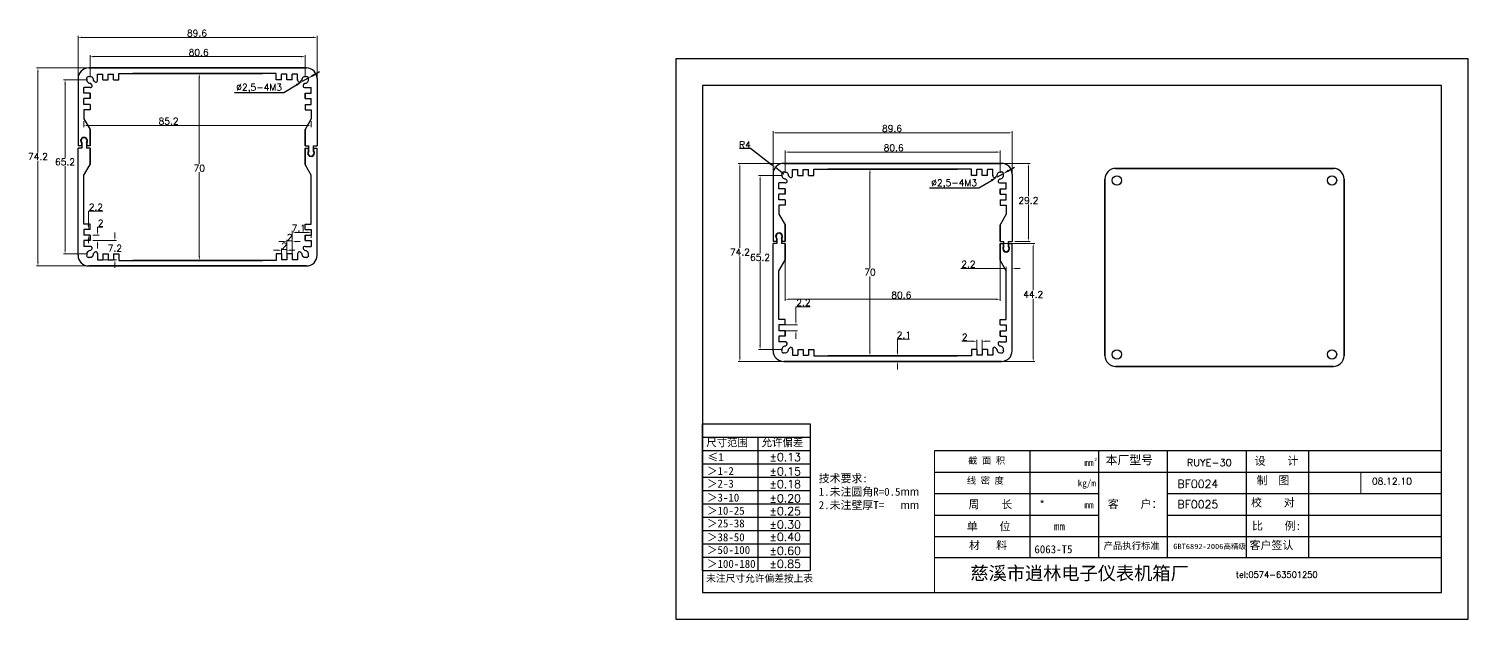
# Model space of a CAD drawing. Header units: millimetres. Extents: x -3365 to 2000, y -387 to 1008.
# Drawn here: x -414 to 125, y -387 to -165 of the extents above; entities that cross this region are included whole.
import ezdxf

# ---------------------------------------------------------------- set-up
doc = ezdxf.new("R2010")
doc.units = ezdxf.units.MM
doc.header["$PDMODE"] = 2
doc.header["$PDSIZE"] = 3
doc.styles.get("Standard").update_dxf_attribs({"font": 'txt.shx', "height": 2.5})
doc.dimstyles.new('ISO-25', dxfattribs={"dimtxt": 2.5, "dimasz": 2.5, "dimexe": 0, "dimexo": 0, "dimgap": 0, "dimtad": 1, "dimtih": 1, "dimtoh": 1, "dimdec": 1, "dimtxsty": 'Standard', "dimcen": 2.5, "dimclrd": 256, "dimclre": 256, "dimclrt": 256, "dimadec": 0, "dimazin": 0, "dimtfac": 1, "dimtdec": 1, "dimtmove": 0, "dimatfit": 3, "dimfxl": 0, "dimarcsym": 0})
doc.dimstyles.new('ISO-25$0', dxfattribs={"dimtxt": 3.5, "dimasz": 1.5, "dimexe": 0.6, "dimexo": 1, "dimgap": 0.3, "dimtad": 1, "dimtih": 1, "dimtoh": 1, "dimdec": 1, "dimdsep": 46, "dimtxsty": 'Standard', "dimcen": 0, "dimclrd": 256, "dimclre": 256, "dimclrt": 256, "dimaunit": 1, "dimadec": 0, "dimazin": 3, "dimtfac": 1, "dimtdec": 1, "dimtofl": 0, "dimtmove": 0, "dimatfit": 3, "dimfxl": 0, "dimlwd": 9, "dimlwe": 9, "dimarcsym": 0})

# ---------------------------------------------------------------- blocks, each defined once
blk = doc.blocks.new('*D11')
at = {"lineweight": 9}
for p, q in [((-49.06, -245.75), (-37.07, -245.75)), ((-37.67, -247.25), (-37.67, -263.23)), ((-37.67, -288.45), (-37.67, -266.44)), ((-59.83, -289.95), (-37.07, -289.95))]:
    blk.add_line(p, q, dxfattribs=at)
for points in [[(-37.92, -247.25), (-37.42, -247.25), (-37.67, -245.75)], [(-37.92, -288.45), (-37.42, -288.45), (-37.67, -289.95)]]:
    blk.add_solid(points)
at = {"layer": 'Defpoints', "color": 0}
for p in [(-50.06, -245.75), (-60.83, -289.95), (-37.67, -289.95)]:
    blk.add_point(p, dxfattribs=at)
at = {"insert": (-37.67, -264.84), "char_height": 2.5, "attachment_point": 5}
blk.add_mtext('44.2', dxfattribs=at)
blk = doc.blocks.new('*D12')
at = {"lineweight": 9}
for p, q in [((-135.16, -231.35), (-135.16, -203.68)), ((-133.66, -204.28), (-47.06, -204.28)), ((-45.56, -231.35), (-45.56, -203.68))]:
    blk.add_line(p, q, dxfattribs=at)
for points in [[(-133.66, -204.03), (-133.66, -204.53), (-135.16, -204.28)], [(-47.06, -204.03), (-47.06, -204.53), (-45.56, -204.28)]]:
    blk.add_solid(points)
at = {"layer": 'Defpoints', "color": 0}
for p in [(-45.56, -204.28), (-135.16, -232.35), (-45.56, -232.35)]:
    blk.add_point(p, dxfattribs=at)
at = {"insert": (-90.58, -202.7), "char_height": 2.5, "attachment_point": 5}
blk.add_mtext('89.6', dxfattribs=at)
blk = doc.blocks.new('*D13')
at = {"lineweight": 9}
for p, q in [((-52.34, -215.75), (-38.86, -215.75)), ((-39.46, -217.25), (-39.46, -228.05)), ((-39.46, -243.45), (-39.46, -231.2)), ((-44.56, -244.95), (-38.86, -244.95))]:
    blk.add_line(p, q, dxfattribs=at)
for points in [[(-39.71, -217.25), (-39.21, -217.25), (-39.46, -215.75)], [(-39.71, -243.45), (-39.21, -243.45), (-39.46, -244.95)]]:
    blk.add_solid(points)
at = {"layer": 'Defpoints', "color": 0}
for p in [(-53.34, -215.75), (-45.56, -244.95), (-39.46, -244.95)]:
    blk.add_point(p, dxfattribs=at)
at = {"insert": (-39.46, -229.62), "char_height": 2.5, "attachment_point": 5}
blk.add_mtext('29.2', dxfattribs=at)
blk = doc.blocks.new('*D23')
at = {"lineweight": 9}
for p, q in [((-98.86, -219.35), (-98.86, -254.94)), ((-98.19, -217.85), (-98.26, -217.85)), ((-98.86, -286.35), (-98.86, -258.1)), ((-99.86, -287.85), (-99.46, -287.85))]:
    blk.add_line(p, q, dxfattribs=at)
for points in [[(-99.11, -219.35), (-98.61, -219.35), (-98.86, -217.85)], [(-99.11, -286.35), (-98.61, -286.35), (-98.86, -287.85)]]:
    blk.add_solid(points)
at = {"layer": 'Defpoints', "color": 0}
for p in [(-99.19, -217.85), (-98.86, -287.85), (-98.86, -287.85)]:
    blk.add_point(p, dxfattribs=at)
at = {"insert": (-98.86, -256.52), "char_height": 2.5, "attachment_point": 5}
blk.add_mtext('70', dxfattribs=at)
blk = doc.blocks.new('*D24')
at = {"lineweight": 9}
for p, q in [((-130.66, -249.85), (-130.66, -267.24)), ((-50.06, -249.85), (-50.06, -267.24)), ((-129.16, -266.64), (-51.56, -266.64))]:
    blk.add_line(p, q, dxfattribs=at)
for points in [[(-129.16, -266.39), (-129.16, -266.89), (-130.66, -266.64)], [(-51.56, -266.39), (-51.56, -266.89), (-50.06, -266.64)]]:
    blk.add_solid(points)
at = {"layer": 'Defpoints', "color": 0}
for p in [(-130.66, -248.85), (-50.06, -248.85), (-50.06, -266.64)]:
    blk.add_point(p, dxfattribs=at)
at = {"insert": (-87.1, -265.06), "char_height": 2.5, "attachment_point": 5}
blk.add_mtext('80.6', dxfattribs=at)
blk = doc.blocks.new('*D25')
at = {"lineweight": 9}
for p, q in [((-121.04, -215.75), (-148.21, -215.75)), ((-147.61, -217.25), (-147.61, -247.38)), ((-147.61, -288.45), (-147.61, -250.59)), ((-126.19, -289.95), (-148.21, -289.95))]:
    blk.add_line(p, q, dxfattribs=at)
for points in [[(-147.86, -217.25), (-147.36, -217.25), (-147.61, -215.75)], [(-147.86, -288.45), (-147.36, -288.45), (-147.61, -289.95)]]:
    blk.add_solid(points)
at = {"layer": 'Defpoints', "color": 0}
for p in [(-147.61, -215.75), (-120.04, -215.75), (-125.19, -289.95)]:
    blk.add_point(p, dxfattribs=at)
at = {"insert": (-147.61, -248.98), "char_height": 2.5, "attachment_point": 5}
blk.add_mtext('74.2', dxfattribs=at)
blk = doc.blocks.new('*D26')
at = {"lineweight": 9}
for p, q in [((-130.66, -219.25), (-130.66, -210.89)), ((-129.16, -211.49), (-51.56, -211.49)), ((-50.06, -219.25), (-50.06, -210.89))]:
    blk.add_line(p, q, dxfattribs=at)
for points in [[(-129.16, -211.24), (-129.16, -211.74), (-130.66, -211.49)], [(-51.56, -211.24), (-51.56, -211.74), (-50.06, -211.49)]]:
    blk.add_solid(points)
at = {"layer": 'Defpoints', "color": 0}
for p in [(-50.06, -211.49), (-130.66, -220.25), (-50.06, -220.25)]:
    blk.add_point(p, dxfattribs=at)
at = {"insert": (-89.96, -209.92), "char_height": 2.5, "attachment_point": 5}
blk.add_mtext('80.6', dxfattribs=at)
blk = doc.blocks.new('*D27')
at = {"lineweight": 9}
for p, q in [((-131.66, -220.25), (-140.63, -220.25)), ((-140.03, -221.75), (-140.03, -249.37)), ((-140.03, -283.95), (-140.03, -252.52)), ((-131.66, -285.45), (-140.63, -285.45))]:
    blk.add_line(p, q, dxfattribs=at)
for points in [[(-140.28, -221.75), (-139.78, -221.75), (-140.03, -220.25)], [(-140.28, -283.95), (-139.78, -283.95), (-140.03, -285.45)]]:
    blk.add_solid(points)
at = {"layer": 'Defpoints', "color": 0}
for p in [(-140.03, -220.25), (-130.66, -220.25), (-130.66, -285.45)]:
    blk.add_point(p, dxfattribs=at)
at = {"insert": (-140.03, -250.94), "char_height": 2.5, "attachment_point": 5}
blk.add_mtext('65.2', dxfattribs=at)
blk = doc.blocks.new('*D28')
at = {"lineweight": -2}
for p, q in [((-48.97, -219.62), (-51.14, -220.87)), ((-46.81, -218.37), (-44.64, -217.12)), ((-76.53, -224.89), (-58.09, -224.89)), ((-58.09, -224.89), (-53.3, -222.12))]:
    blk.add_line(p, q, dxfattribs=at)
for points in [[(-53.51, -221.76), (-53.1, -222.48), (-51.14, -220.87)], [(-47.02, -218.01), (-46.6, -218.73), (-48.97, -219.62)]]:
    blk.add_solid(points)
at = {"layer": 'Defpoints', "color": 0}
for p in [(-51.14, -220.87), (-48.97, -219.62)]:
    blk.add_point(p, dxfattribs=at)
at = {"insert": (-67.31, -223.37), "char_height": 2.5, "attachment_point": 5}
blk.add_mtext('∅2,5-4M3', dxfattribs=at)
blk = doc.blocks.new('*D29')
at = {"lineweight": -2}
for p, q in [((-147.77, -210.05), (-143.57, -210.05)), ((-143.57, -210.05), (-136.28, -215.74)), ((-131.16, -219.75), (-134.31, -217.28))]:
    blk.add_line(p, q, dxfattribs=at)
blk.add_solid([(-136.02, -215.42), (-136.54, -216.07), (-134.31, -217.28)])
at = {"layer": 'Defpoints', "color": 0}
for p in [(-134.31, -217.28), (-131.16, -219.75)]:
    blk.add_point(p, dxfattribs=at)
at = {"insert": (-145.67, -208.75), "char_height": 2.5, "attachment_point": 5}
blk.add_mtext('R4', dxfattribs=at)
blk = doc.blocks.new('*D30')
at = {"lineweight": 9}
for p, q in [((-60.35, -282.4), (-64.48, -282.4)), ((-58.85, -286.65), (-58.85, -281.8)), ((-56.85, -286.65), (-56.85, -281.8)), ((-55.35, -282.4), (-53.85, -282.4))]:
    blk.add_line(p, q, dxfattribs=at)
for points in [[(-60.35, -282.15), (-60.35, -282.65), (-58.85, -282.4)], [(-55.35, -282.15), (-55.35, -282.65), (-56.85, -282.4)]]:
    blk.add_solid(points)
at = {"layer": 'Defpoints', "color": 0}
for p in [(-56.85, -282.4), (-58.85, -287.65), (-56.85, -287.65)]:
    blk.add_point(p, dxfattribs=at)
at = {"insert": (-63.32, -280.83), "char_height": 2.5, "attachment_point": 5}
blk.add_mtext('2', dxfattribs=at)
blk = doc.blocks.new('*D32')
at = {"lineweight": 9}
for p, q in [((-126.6, -274.75), (-126.6, -269.45)), ((-126.6, -269.45), (-121.25, -269.45)), ((-131.96, -276.25), (-126, -276.25)), ((-131.96, -278.45), (-126, -278.45)), ((-126.6, -279.95), (-126.6, -281.45))]:
    blk.add_line(p, q, dxfattribs=at)
for points in [[(-126.85, -274.75), (-126.35, -274.75), (-126.6, -276.25)], [(-126.85, -279.95), (-126.35, -279.95), (-126.6, -278.45)]]:
    blk.add_solid(points)
at = {"layer": 'Defpoints', "color": 0}
for p in [(-132.96, -276.25), (-132.96, -278.45), (-126.6, -276.25)]:
    blk.add_point(p, dxfattribs=at)
at = {"insert": (-123.77, -267.87), "char_height": 2.5, "attachment_point": 5}
blk.add_mtext('2.2', dxfattribs=at)
blk = doc.blocks.new('*D33')
at = {"lineweight": 9}
for p, q in [((-88.53, -286.35), (-88.53, -281.63)), ((-88.53, -281.63), (-84.04, -281.63)), ((-91.96, -287.85), (-87.93, -287.85)), ((-91.53, -289.95), (-87.93, -289.95)), ((-88.53, -291.45), (-88.53, -292.95))]:
    blk.add_line(p, q, dxfattribs=at)
for points in [[(-88.78, -286.35), (-88.28, -286.35), (-88.53, -287.85)], [(-88.78, -291.45), (-88.28, -291.45), (-88.53, -289.95)]]:
    blk.add_solid(points)
at = {"layer": 'Defpoints', "color": 0}
for p in [(-92.96, -287.85), (-92.53, -289.95), (-88.53, -289.95)]:
    blk.add_point(p, dxfattribs=at)
at = {"insert": (-86.13, -280.05), "char_height": 2.5, "attachment_point": 5}
blk.add_mtext('2.1', dxfattribs=at)
blk = doc.blocks.new('*D34')
at = {"lineweight": 9}
for p, q in [((-49.26, -255.12), (-64.78, -255.12)), ((-47.76, -262.2), (-47.76, -254.52)), ((-45.56, -261.53), (-45.56, -254.52)), ((-44.06, -255.12), (-42.56, -255.12))]:
    blk.add_line(p, q, dxfattribs=at)
for points in [[(-49.26, -254.87), (-49.26, -255.37), (-47.76, -255.12)], [(-44.06, -254.87), (-44.06, -255.37), (-45.56, -255.12)]]:
    blk.add_solid(points)
at = {"layer": 'Defpoints', "color": 0}
for p in [(-45.56, -255.12), (-47.76, -263.2), (-45.56, -262.53)]:
    blk.add_point(p, dxfattribs=at)
at = {"insert": (-61.95, -253.54), "char_height": 2.5, "attachment_point": 5}
blk.add_mtext('2.2', dxfattribs=at)
blk = doc.blocks.new('*D50')
at = {"lineweight": 9}
for p, q in [((-395.64, -195.57), (-395.64, -167.91)), ((-394.14, -168.51), (-307.54, -168.51)), ((-306.04, -195.57), (-306.04, -167.91))]:
    blk.add_line(p, q, dxfattribs=at)
for points in [[(-394.14, -168.26), (-394.14, -168.76), (-395.64, -168.51)], [(-307.54, -168.26), (-307.54, -168.76), (-306.04, -168.51)]]:
    blk.add_solid(points)
at = {"layer": 'Defpoints', "color": 0}
for p in [(-306.04, -168.51), (-395.64, -196.57), (-306.04, -196.57)]:
    blk.add_point(p, dxfattribs=at)
at = {"insert": (-351.07, -166.93), "char_height": 2.5, "attachment_point": 5}
blk.add_mtext('89.6', dxfattribs=at)
blk = doc.blocks.new('*D53')
at = {"lineweight": 9}
for p, q in [((-358.67, -182.07), (-349.62, -182.07)), ((-350.22, -183.57), (-350.22, -215.92)), ((-350.22, -250.57), (-350.22, -219.07)), ((-358.35, -252.07), (-349.62, -252.07))]:
    blk.add_line(p, q, dxfattribs=at)
for points in [[(-350.47, -183.57), (-349.97, -183.57), (-350.22, -182.07)], [(-350.47, -250.57), (-349.97, -250.57), (-350.22, -252.07)]]:
    blk.add_solid(points)
at = {"layer": 'Defpoints', "color": 0}
for p in [(-359.67, -182.07), (-359.35, -252.07), (-350.22, -252.07)]:
    blk.add_point(p, dxfattribs=at)
at = {"insert": (-350.22, -217.49), "char_height": 2.5, "attachment_point": 5}
blk.add_mtext('70', dxfattribs=at)
blk = doc.blocks.new('*D55')
at = {"lineweight": 9}
for p, q in [((-381.53, -179.97), (-411.28, -179.97)), ((-410.68, -181.47), (-410.68, -211.61)), ((-410.68, -252.67), (-410.68, -214.81)), ((-386.68, -254.17), (-411.28, -254.17))]:
    blk.add_line(p, q, dxfattribs=at)
for points in [[(-410.93, -181.47), (-410.43, -181.47), (-410.68, -179.97)], [(-410.93, -252.67), (-410.43, -252.67), (-410.68, -254.17)]]:
    blk.add_solid(points)
at = {"layer": 'Defpoints', "color": 0}
for p in [(-410.68, -179.97), (-380.53, -179.97), (-385.68, -254.17)]:
    blk.add_point(p, dxfattribs=at)
at = {"insert": (-410.68, -213.21), "char_height": 2.5, "attachment_point": 5}
blk.add_mtext('74.2', dxfattribs=at)
blk = doc.blocks.new('*D56')
at = {"lineweight": 9}
for p, q in [((-391.14, -183.47), (-391.14, -175.12)), ((-389.64, -175.72), (-312.04, -175.72)), ((-310.54, -183.47), (-310.54, -175.12))]:
    blk.add_line(p, q, dxfattribs=at)
for points in [[(-389.64, -175.47), (-389.64, -175.97), (-391.14, -175.72)], [(-312.04, -175.47), (-312.04, -175.97), (-310.54, -175.72)]]:
    blk.add_solid(points)
at = {"layer": 'Defpoints', "color": 0}
for p in [(-310.54, -175.72), (-391.14, -184.47), (-310.54, -184.47)]:
    blk.add_point(p, dxfattribs=at)
at = {"insert": (-350.44, -174.14), "char_height": 2.5, "attachment_point": 5}
blk.add_mtext('80.6', dxfattribs=at)
blk = doc.blocks.new('*D57')
at = {"lineweight": 9}
for p, q in [((-392.14, -184.47), (-401.11, -184.47)), ((-400.51, -185.97), (-400.51, -213.6)), ((-400.51, -248.17), (-400.51, -216.75)), ((-392.14, -249.67), (-401.11, -249.67))]:
    blk.add_line(p, q, dxfattribs=at)
for points in [[(-400.76, -185.97), (-400.26, -185.97), (-400.51, -184.47)], [(-400.76, -248.17), (-400.26, -248.17), (-400.51, -249.67)]]:
    blk.add_solid(points)
at = {"layer": 'Defpoints', "color": 0}
for p in [(-400.51, -184.47), (-391.14, -184.47), (-391.14, -249.67)]:
    blk.add_point(p, dxfattribs=at)
at = {"insert": (-400.51, -215.17), "char_height": 2.5, "attachment_point": 5}
blk.add_mtext('65.2', dxfattribs=at)
blk = doc.blocks.new('*D52')
at = {"lineweight": -2}
for p, q in [((-307.29, -182.6), (-305.13, -181.35)), ((-318.58, -189.11), (-313.79, -186.35)), ((-309.46, -183.85), (-311.62, -185.1)), ((-337.01, -189.11), (-318.58, -189.11))]:
    blk.add_line(p, q, dxfattribs=at)
for points in [[(-307.5, -182.24), (-307.09, -182.96), (-309.46, -183.85)], [(-314, -185.99), (-313.58, -186.71), (-311.62, -185.1)]]:
    blk.add_solid(points)
at = {"layer": 'Defpoints', "color": 0}
for p in [(-311.62, -185.1), (-309.46, -183.85)]:
    blk.add_point(p, dxfattribs=at)
at = {"insert": (-327.8, -187.6), "char_height": 2.5, "attachment_point": 5}
blk.add_mtext('∅2,5-4M3', dxfattribs=at)
blk = doc.blocks.new('*D59')
at = {"lineweight": 9}
for p, q in [((-319.34, -250.87), (-319.34, -247.67)), ((-317.34, -250.87), (-317.34, -247.67)), ((-320.84, -248.27), (-322.34, -248.27)), ((-315.84, -248.27), (-314.34, -248.27))]:
    blk.add_line(p, q, dxfattribs=at)
for points in [[(-320.84, -248.02), (-320.84, -248.52), (-319.34, -248.27)], [(-315.84, -248.02), (-315.84, -248.52), (-317.34, -248.27)]]:
    blk.add_solid(points)
at = {"layer": 'Defpoints', "color": 0}
for p in [(-319.34, -251.87), (-317.34, -248.27), (-317.34, -251.87)]:
    blk.add_point(p, dxfattribs=at)
at = {"insert": (-318.34, -246.7), "char_height": 2.5, "attachment_point": 5}
blk.add_mtext('2', dxfattribs=at)
blk = doc.blocks.new('*D60')
at = {"lineweight": 9}
for p, q in [((-391.78, -238.97), (-391.78, -233.67)), ((-391.78, -233.67), (-386.42, -233.67)), ((-392.44, -240.47), (-391.18, -240.47)), ((-392.44, -242.67), (-391.18, -242.67)), ((-391.78, -244.17), (-391.78, -245.67))]:
    blk.add_line(p, q, dxfattribs=at)
for points in [[(-392.03, -238.97), (-391.53, -238.97), (-391.78, -240.47)], [(-392.03, -244.17), (-391.53, -244.17), (-391.78, -242.67)]]:
    blk.add_solid(points)
at = {"layer": 'Defpoints', "color": 0}
for p in [(-393.44, -240.47), (-393.44, -242.67), (-391.78, -240.47)]:
    blk.add_point(p, dxfattribs=at)
at = {"insert": (-388.95, -232.1), "char_height": 2.5, "attachment_point": 5}
blk.add_mtext('2.2', dxfattribs=at)
blk = doc.blocks.new('*D63')
at = {"lineweight": 9}
for p, q in [((-393.44, -199.97), (-393.44, -202.12)), ((-391.94, -201.52), (-309.74, -201.52)), ((-308.24, -199.97), (-308.24, -202.12))]:
    blk.add_line(p, q, dxfattribs=at)
for points in [[(-391.94, -201.27), (-391.94, -201.77), (-393.44, -201.52)], [(-309.74, -201.27), (-309.74, -201.77), (-308.24, -201.52)]]:
    blk.add_solid(points)
at = {"layer": 'Defpoints', "color": 0}
for p in [(-393.44, -198.97), (-308.24, -198.97), (-308.24, -201.52)]:
    blk.add_point(p, dxfattribs=at)
at = {"insert": (-361.73, -199.95), "char_height": 2.5, "attachment_point": 5}
blk.add_mtext('85.2', dxfattribs=at)
blk = doc.blocks.new('*D64')
at = {"lineweight": 9}
for p, q in [((-390.14, -242.67), (-387.73, -242.67)), ((-388.33, -241.17), (-388.33, -239.67)), ((-388.33, -239.67), (-386.31, -239.67)), ((-390.14, -244.67), (-387.73, -244.67)), ((-388.33, -246.17), (-388.33, -247.67))]:
    blk.add_line(p, q, dxfattribs=at)
for points in [[(-388.58, -241.17), (-388.08, -241.17), (-388.33, -242.67)], [(-388.58, -246.17), (-388.08, -246.17), (-388.33, -244.67)]]:
    blk.add_solid(points)
at = {"layer": 'Defpoints', "color": 0}
for p in [(-391.14, -242.67), (-391.14, -244.67), (-388.33, -244.67)]:
    blk.add_point(p, dxfattribs=at)
at = {"insert": (-387.17, -238.1), "char_height": 2.5, "attachment_point": 5}
blk.add_mtext('2', dxfattribs=at)
blk = doc.blocks.new('*D65')
at = {"lineweight": 9}
for p, q in [((-381.83, -243.17), (-381.83, -241.67)), ((-390.14, -244.67), (-381.23, -244.67)), ((-387.35, -251.87), (-381.23, -251.87)), ((-381.83, -253.37), (-381.83, -254.87))]:
    blk.add_line(p, q, dxfattribs=at)
for points in [[(-382.08, -243.17), (-381.58, -243.17), (-381.83, -244.67)], [(-382.08, -253.37), (-381.58, -253.37), (-381.83, -251.87)]]:
    blk.add_solid(points)
at = {"layer": 'Defpoints', "color": 0}
for p in [(-391.14, -244.67), (-388.35, -251.87), (-381.83, -251.87)]:
    blk.add_point(p, dxfattribs=at)
at = {"insert": (-381.83, -247.5), "char_height": 2.5, "attachment_point": 5}
blk.add_mtext('7.2', dxfattribs=at)
blk = doc.blocks.new('*D66')
at = {"lineweight": 9}
for p, q in [((-318.84, -245.04), (-320.34, -245.04)), ((-317.34, -248.67), (-317.34, -244.44)), ((-315.34, -248.67), (-315.34, -244.44)), ((-313.84, -245.04), (-312.34, -245.04))]:
    blk.add_line(p, q, dxfattribs=at)
for points in [[(-318.84, -244.79), (-318.84, -245.29), (-317.34, -245.04)], [(-313.84, -244.79), (-313.84, -245.29), (-315.34, -245.04)]]:
    blk.add_solid(points)
at = {"layer": 'Defpoints', "color": 0}
for p in [(-315.34, -245.04), (-317.34, -249.67), (-315.34, -249.67)]:
    blk.add_point(p, dxfattribs=at)
at = {"insert": (-316.34, -243.47), "char_height": 2.5, "attachment_point": 5}
blk.add_mtext('2', dxfattribs=at)
blk = doc.blocks.new('*D67')
at = {"lineweight": 9}
for p, q in [((-315.34, -250.87), (-315.34, -240.99)), ((-313.84, -241.59), (-309.74, -241.59)), ((-308.24, -243.67), (-308.24, -240.99))]:
    blk.add_line(p, q, dxfattribs=at)
for points in [[(-313.84, -241.34), (-313.84, -241.84), (-315.34, -241.59)], [(-309.74, -241.34), (-309.74, -241.84), (-308.24, -241.59)]]:
    blk.add_solid(points)
at = {"layer": 'Defpoints', "color": 0}
for p in [(-308.24, -241.59), (-308.24, -244.67), (-315.34, -251.87)]:
    blk.add_point(p, dxfattribs=at)
at = {"insert": (-312.93, -240.01), "char_height": 2.5, "attachment_point": 5}
blk.add_mtext('7.1', dxfattribs=at)

msp = doc.modelspace()

# ---------------------------------------------------------------- linework, layer by layer
for p, q in [((-391.5988, -183.3101), (-391.7887, -183.1202)), ((-391.6423, -179.9737), (-310.0423, -179.9737)), ((-310.0423, -179.9737), (-391.6423, -179.9737)), ((-388.3454, -182.2737), (-386.3454, -182.2737)), ((-388.3454, -184.6063), (-388.3454, -182.2737)), ((-388.3454, -184.6063), (-388.3454, -182.2737)), ((-386.3454, -184.2737), (-386.3454, -182.2737)), ((-386.3454, -184.4737), (-386.3454, -182.2737)), ((-384.3454, -182.2737), (-382.3454, -182.2737)), ((-384.3454, -184.4737), (-384.3454, -182.2737)), ((-382.3454, -184.4737), (-382.3454, -182.2737)), ((-380.3454, -182.0737), (-326.5517, -182.0737)), ((-380.3454, -184.4737), (-380.3454, -182.0737)), ((-321.3391, -182.0737), (-375.1328, -182.0737)), ((-321.3391, -184.4737), (-321.3391, -182.0737)), ((-317.3391, -182.2737), (-319.3391, -182.2737)), ((-319.3391, -184.4737), (-319.3391, -182.2737)), ((-317.3391, -184.4737), (-317.3391, -182.2737)), ((-313.3391, -182.2737), (-315.3391, -182.2737)), ((-315.3391, -184.2737), (-315.3391, -182.2737)), ((-315.3391, -184.4737), (-315.3391, -182.2737)), ((-313.3391, -184.6063), (-313.3391, -182.2737)), ((-313.3391, -184.6063), (-313.3391, -182.2737)), ((-310.0857, -183.3101), (-309.8958, -183.1202)), ((-395.6423, -183.9737), (-395.6423, -209.1737)), ((-391.1423, -187.2737), (-393.4423, -187.2737)), ((-393.4423, -189.4737), (-393.4423, -187.2737)), ((-392.3059, -184.0172), (-392.4958, -183.8273)), ((-390.508, -186.2394), (-391.0288, -185.7186)), ((-390.508, -186.2394), (-391.0288, -185.7186)), ((-389.3766, -185.1081), (-389.8974, -184.5872)), ((-386.3454, -184.4737), (-384.3454, -184.4737)), ((-382.3454, -184.4737), (-380.3454, -184.4737)), ((-319.3391, -184.4737), (-321.3391, -184.4737)), ((-315.3391, -184.4737), (-317.3391, -184.4737)), ((-312.308, -185.1081), (-311.7871, -184.5872)), ((-311.1766, -186.2394), (-310.6557, -185.7186)), ((-311.1766, -186.2394), (-310.6557, -185.7186)), ((-310.5423, -187.2737), (-308.2423, -187.2737)), ((-309.3786, -184.0172), (-309.1887, -183.8273)), ((-308.2423, -189.4737), (-308.2423, -187.2737)), ((-306.0423, -183.9737), (-306.0423, -209.1737)), ((-391.1423, -189.4737), (-393.4423, -189.4737)), ((-391.1423, -191.4737), (-393.4423, -191.4737)), ((-393.4423, -193.6737), (-393.4423, -191.4737)), ((-391.1423, -193.6737), (-393.4423, -193.6737)), ((-391.1423, -189.4737), (-391.1423, -191.4737)), ((-391.1423, -189.4737), (-391.1423, -191.4737)), ((-391.1423, -191.4737), (-391.1423, -189.4737)), ((-391.1423, -191.4737), (-391.1423, -189.4737)), ((-391.1423, -193.6737), (-391.1423, -195.6737)), ((-310.5423, -189.4737), (-308.2423, -189.4737)), ((-310.5423, -189.4737), (-310.5423, -191.4737)), ((-310.5423, -189.4737), (-310.5423, -191.4737)), ((-310.5423, -191.4737), (-310.5423, -189.4737)), ((-310.5423, -191.4737), (-310.5423, -189.4737)), ((-310.5423, -191.4737), (-308.2423, -191.4737)), ((-310.5423, -193.6737), (-308.2423, -193.6737)), ((-310.5423, -193.6737), (-310.5423, -195.6737)), ((-308.2423, -193.6737), (-308.2423, -191.4737)), ((-393.4423, -195.6737), (-393.4423, -198.9737)), ((-391.1423, -195.6737), (-393.4423, -195.6737)), ((-393.4423, -198.9737), (-391.1423, -202.9737)), ((-310.5423, -195.6737), (-308.2423, -195.6737)), ((-308.2423, -198.9737), (-310.5423, -202.9737)), ((-308.2423, -195.6737), (-308.2423, -198.9737)), ((-391.1423, -202.9737), (-391.1423, -209.1737)), ((-391.1423, -202.9737), (-391.1423, -209.1737)), ((-391.1423, -209.1737), (-391.1423, -202.9737)), ((-310.5423, -202.9737), (-310.5423, -209.1737)), ((-310.5423, -202.9737), (-310.5423, -209.1737)), ((-310.5423, -209.1737), (-310.5423, -202.9737)), ((-394.3923, -209.1737), (-395.6423, -209.1737)), ((-395.6423, -250.1737), (-395.6423, -209.9737)), ((-395.6423, -250.1737), (-395.6423, -209.9737)), ((-394.2423, -209.9737), (-395.6423, -209.9737)), ((-394.3923, -208.1044), (-394.3923, -209.1737)), ((-394.3923, -208.1044), (-394.3923, -209.1737)), ((-394.2423, -208.0483), (-394.2423, -209.9737)), ((-392.5423, -208.0483), (-392.5423, -209.9737)), ((-391.1423, -209.9737), (-392.5423, -209.9737)), ((-392.3923, -208.1044), (-392.3923, -209.1737)), ((-392.3923, -208.1044), (-392.3923, -209.1737)), ((-391.1423, -209.1737), (-392.3923, -209.1737)), ((-391.1423, -216.1737), (-391.1423, -209.9737)), ((-391.1423, -216.1737), (-391.1423, -209.9737)), ((-391.1423, -209.9737), (-391.1423, -216.1737)), ((-310.5423, -209.1737), (-309.1423, -209.1737)), ((-310.5423, -216.1737), (-310.5423, -209.9737)), ((-310.5423, -216.1737), (-310.5423, -209.9737)), ((-310.5423, -209.9737), (-310.5423, -216.1737)), ((-310.5423, -209.9737), (-309.2923, -209.9737)), ((-309.2923, -211.0431), (-309.2923, -209.9737)), ((-309.2923, -211.0431), (-309.2923, -209.9737)), ((-309.1423, -211.0991), (-309.1423, -209.1737)), ((-307.4423, -211.0991), (-307.4423, -209.1737)), ((-307.4423, -209.1737), (-306.0423, -209.1737)), ((-307.2923, -211.0431), (-307.2923, -209.9737)), ((-307.2923, -211.0431), (-307.2923, -209.9737)), ((-307.2923, -209.9737), (-306.0423, -209.9737)), ((-306.0423, -250.1737), (-306.0423, -209.9737)), ((-131.1566, -215.7455), (-49.5566, -215.7455)), ((-49.5566, -215.7455), (-131.1566, -215.7455)), ((-393.4423, -220.1737), (-391.1423, -216.1737)), ((-393.4423, -238.4737), (-393.4423, -220.1737)), ((-308.2423, -220.1737), (-310.5423, -216.1737)), ((-308.2423, -238.4737), (-308.2423, -220.1737)), ((-135.1566, -219.7455), (-135.1566, -244.9455)), ((-131.8202, -219.789), (-132.0101, -219.599)), ((-131.1131, -219.0818), (-131.303, -218.8919)), ((-128.8909, -220.8798), (-129.4117, -220.359)), ((-127.8597, -218.0455), (-125.8597, -218.0455)), ((-127.8597, -220.378), (-127.8597, -218.0455)), ((-127.8597, -220.378), (-127.8597, -218.0455)), ((-125.8597, -220.0455), (-125.8597, -218.0455)), ((-125.8597, -220.2455), (-125.8597, -218.0455)), ((-125.8597, -220.2455), (-123.8597, -220.2455)), ((-123.8597, -218.0455), (-121.8597, -218.0455)), ((-123.8597, -220.2455), (-123.8597, -218.0455)), ((-121.8597, -220.2455), (-121.8597, -218.0455)), ((-121.8597, -220.2455), (-119.8597, -220.2455)), ((-119.8597, -217.8455), (-66.066, -217.8455)), ((-119.8597, -220.2455), (-119.8597, -217.8455)), ((-60.8534, -217.8455), (-114.6471, -217.8455)), ((-60.8534, -220.2455), (-60.8534, -217.8455)), ((-58.8534, -220.2455), (-60.8534, -220.2455)), ((-56.8534, -218.0455), (-58.8534, -218.0455)), ((-58.8534, -220.2455), (-58.8534, -218.0455)), ((-56.8534, -220.2455), (-56.8534, -218.0455)), ((-54.8534, -220.2455), (-56.8534, -220.2455)), ((-52.8534, -218.0455), (-54.8534, -218.0455)), ((-54.8534, -220.0455), (-54.8534, -218.0455)), ((-54.8534, -220.2455), (-54.8534, -218.0455)), ((-52.8534, -220.378), (-52.8534, -218.0455)), ((-52.8534, -220.378), (-52.8534, -218.0455)), ((-51.8222, -220.8798), (-51.3014, -220.359)), ((-49.6, -219.0818), (-49.4101, -218.8919)), ((-48.8929, -219.789), (-48.703, -219.599)), ((-45.5566, -219.7455), (-45.5566, -244.9455)), ((-6.7827, -217.6144), (74.8173, -217.6144)), ((74.8173, -217.6144), (-6.7827, -217.6144)), ((-130.6566, -223.0455), (-132.9566, -223.0455)), ((-132.9566, -225.2455), (-132.9566, -223.0455)), ((-130.6566, -225.2455), (-132.9566, -225.2455)), ((-130.6566, -225.2455), (-130.6566, -227.2455)), ((-130.6566, -225.2455), (-130.6566, -227.2455)), ((-130.6566, -227.2455), (-130.6566, -225.2455)), ((-130.6566, -227.2455), (-130.6566, -225.2455)), ((-130.0222, -222.0112), (-130.5431, -221.4903)), ((-130.0222, -222.0112), (-130.5431, -221.4903)), ((-50.6909, -222.0112), (-50.17, -221.4903)), ((-50.6909, -222.0112), (-50.17, -221.4903)), ((-50.0566, -223.0455), (-47.7566, -223.0455)), ((-50.0566, -225.2455), (-47.7566, -225.2455)), ((-50.0566, -225.2455), (-50.0566, -227.2455)), ((-50.0566, -225.2455), (-50.0566, -227.2455)), ((-50.0566, -227.2455), (-50.0566, -225.2455)), ((-50.0566, -227.2455), (-50.0566, -225.2455)), ((-47.7566, -225.2455), (-47.7566, -223.0455)), ((-10.7827, -287.8144), (-10.7827, -221.6144)), ((-10.7827, -287.8144), (-10.7827, -221.6144)), ((-10.7827, -221.6144), (-10.7827, -287.8144)), ((78.8173, -287.8144), (78.8173, -221.6144)), ((78.8173, -221.6144), (78.8173, -287.8144)), ((78.8173, -221.6144), (78.8173, -287.8144)), ((-130.6566, -227.2455), (-132.9566, -227.2455)), ((-132.9566, -229.4455), (-132.9566, -227.2455)), ((-130.6566, -229.4455), (-132.9566, -229.4455)), ((-132.9566, -231.4455), (-132.9566, -234.7455)), ((-130.6566, -231.4455), (-132.9566, -231.4455)), ((-130.6566, -229.4455), (-130.6566, -231.4455)), ((-50.0566, -227.2455), (-47.7566, -227.2455)), ((-50.0566, -229.4455), (-47.7566, -229.4455)), ((-50.0566, -229.4455), (-50.0566, -231.4455)), ((-50.0566, -231.4455), (-47.7566, -231.4455)), ((-47.7566, -229.4455), (-47.7566, -227.2455)), ((-47.7566, -231.4455), (-47.7566, -234.7455)), ((-132.9566, -234.7455), (-130.6566, -238.7455)), ((-47.7566, -234.7455), (-50.0566, -238.7455)), ((-391.1423, -238.4737), (-393.4423, -238.4737)), ((-391.1423, -240.4737), (-393.4423, -240.4737)), ((-393.4423, -240.4737), (-393.4423, -242.6737)), ((-391.1423, -242.6737), (-393.4423, -242.6737)), ((-391.1423, -240.4737), (-391.1423, -238.4737)), ((-391.1423, -244.6737), (-391.1423, -242.6737)), ((-391.1423, -244.6737), (-391.1423, -242.6737)), ((-391.1423, -242.6737), (-391.1423, -244.6737)), ((-391.1423, -242.6737), (-391.1423, -244.6737)), ((-310.5423, -238.4737), (-308.2423, -238.4737)), ((-310.5423, -240.4737), (-310.5423, -238.4737)), ((-310.5423, -240.4737), (-308.2423, -240.4737)), ((-310.5423, -242.6737), (-308.2423, -242.6737)), ((-310.5423, -244.6737), (-310.5423, -242.6737)), ((-310.5423, -244.6737), (-310.5423, -242.6737)), ((-310.5423, -242.6737), (-310.5423, -244.6737)), ((-310.5423, -242.6737), (-310.5423, -244.6737)), ((-308.2423, -240.4737), (-308.2423, -242.6737)), ((-130.6566, -238.7455), (-130.6566, -244.9455)), ((-130.6566, -238.7455), (-130.6566, -244.9455)), ((-130.6566, -244.9455), (-130.6566, -238.7455)), ((-50.0566, -238.7455), (-50.0566, -244.9455)), ((-50.0566, -238.7455), (-50.0566, -244.9455)), ((-50.0566, -244.9455), (-50.0566, -238.7455)), ((-393.4423, -244.6737), (-393.4423, -246.8737)), ((-391.1423, -244.6737), (-393.4423, -244.6737)), ((-391.1423, -246.8737), (-393.4423, -246.8737)), ((-390.508, -247.9081), (-391.0288, -248.4289)), ((-390.508, -247.9081), (-391.0288, -248.4289)), ((-311.1766, -247.9081), (-310.6557, -248.4289)), ((-311.1766, -247.9081), (-310.6557, -248.4289)), ((-310.5423, -244.6737), (-308.2423, -244.6737)), ((-310.5423, -246.8737), (-308.2423, -246.8737)), ((-308.2423, -244.6737), (-308.2423, -246.8737)), ((-133.9066, -244.9455), (-135.1566, -244.9455)), ((-135.1566, -285.9455), (-135.1566, -245.7455)), ((-135.1566, -285.9455), (-135.1566, -245.7455)), ((-133.7566, -245.7455), (-135.1566, -245.7455)), ((-133.9066, -243.8762), (-133.9066, -244.9455)), ((-133.9066, -243.8762), (-133.9066, -244.9455)), ((-133.7566, -243.8201), (-133.7566, -245.7455)), ((-132.0566, -243.8201), (-132.0566, -245.7455)), ((-130.6566, -245.7455), (-132.0566, -245.7455)), ((-131.9066, -243.8762), (-131.9066, -244.9455)), ((-131.9066, -243.8762), (-131.9066, -244.9455)), ((-130.6566, -244.9455), (-131.9066, -244.9455)), ((-130.6566, -251.9455), (-130.6566, -245.7455)), ((-130.6566, -251.9455), (-130.6566, -245.7455)), ((-130.6566, -245.7455), (-130.6566, -251.9455)), ((-50.0566, -244.9455), (-48.6566, -244.9455)), ((-50.0566, -251.9455), (-50.0566, -245.7455)), ((-50.0566, -251.9455), (-50.0566, -245.7455)), ((-50.0566, -245.7455), (-50.0566, -251.9455)), ((-50.0566, -245.7455), (-48.8066, -245.7455)), ((-48.8066, -246.8148), (-48.8066, -245.7455)), ((-48.8066, -246.8148), (-48.8066, -245.7455)), ((-48.6566, -246.8709), (-48.6566, -244.9455)), ((-46.9566, -246.8709), (-46.9566, -244.9455)), ((-46.9566, -244.9455), (-45.5566, -244.9455)), ((-46.8066, -246.8148), (-46.8066, -245.7455)), ((-46.8066, -246.8148), (-46.8066, -245.7455)), ((-46.8066, -245.7455), (-45.5566, -245.7455)), ((-45.5566, -285.9455), (-45.5566, -245.7455)), ((-392.3059, -250.1303), (-392.4958, -250.3202)), ((-391.5988, -250.8374), (-391.7887, -251.0273)), ((-389.3766, -249.0394), (-389.8974, -249.5603)), ((-388.3454, -249.5412), (-388.3454, -251.8737)), ((-388.3454, -249.5412), (-388.3454, -251.8737)), ((-388.3454, -251.8737), (-386.3454, -251.8737)), ((-386.3454, -249.6737), (-386.3454, -251.8737)), ((-386.3454, -249.6737), (-384.3454, -249.6737)), ((-386.3454, -249.8737), (-386.3454, -251.8737)), ((-384.3454, -249.6737), (-384.3454, -251.8737)), ((-384.3454, -251.8737), (-382.3454, -251.8737)), ((-382.3454, -249.6737), (-382.3454, -251.8737)), ((-382.3454, -249.6737), (-380.3454, -249.6737)), ((-380.3454, -249.6737), (-380.3454, -252.0737)), ((-380.3454, -252.0737), (-326.5517, -252.0737)), ((-321.3391, -252.0737), (-375.1328, -252.0737)), ((-321.3391, -249.6737), (-321.3391, -252.0737)), ((-319.3391, -249.6737), (-321.3391, -249.6737)), ((-319.3391, -249.6737), (-319.3391, -251.8737)), ((-317.3391, -251.8737), (-319.3391, -251.8737)), ((-317.3391, -249.6737), (-317.3391, -251.8737)), ((-315.3391, -249.6737), (-317.3391, -249.6737)), ((-315.3391, -249.6737), (-315.3391, -251.8737)), ((-315.3391, -249.8737), (-315.3391, -251.8737)), ((-313.3391, -251.8737), (-315.3391, -251.8737)), ((-313.3391, -249.5412), (-313.3391, -251.8737)), ((-313.3391, -249.5412), (-313.3391, -251.8737)), ((-312.308, -249.0394), (-311.7871, -249.5603)), ((-310.0857, -250.8374), (-309.8958, -251.0273)), ((-309.3786, -250.1303), (-309.1887, -250.3202)), ((-132.9566, -255.9455), (-130.6566, -251.9455)), ((-47.7566, -255.9455), (-50.0566, -251.9455)), ((-310.0423, -254.1737), (-391.6423, -254.1737)), ((-391.6423, -254.1737), (-310.0423, -254.1737)), ((-132.9566, -274.2455), (-132.9566, -255.9455)), ((-47.7566, -274.2455), (-47.7566, -255.9455)), ((-130.6566, -274.2455), (-132.9566, -274.2455)), ((-130.6566, -276.2455), (-130.6566, -274.2455)), ((-50.0566, -274.2455), (-47.7566, -274.2455)), ((-50.0566, -276.2455), (-50.0566, -274.2455)), ((-130.6566, -276.2455), (-132.9566, -276.2455)), ((-132.9566, -276.2455), (-132.9566, -278.4455)), ((-130.6566, -278.4455), (-132.9566, -278.4455)), ((-132.9566, -280.4455), (-132.9566, -282.6455)), ((-130.6566, -280.4455), (-132.9566, -280.4455)), ((-130.6566, -280.4455), (-130.6566, -278.4455)), ((-130.6566, -280.4455), (-130.6566, -278.4455)), ((-130.6566, -278.4455), (-130.6566, -280.4455)), ((-130.6566, -278.4455), (-130.6566, -280.4455)), ((-50.0566, -276.2455), (-47.7566, -276.2455)), ((-50.0566, -278.4455), (-47.7566, -278.4455)), ((-50.0566, -280.4455), (-50.0566, -278.4455)), ((-50.0566, -280.4455), (-50.0566, -278.4455)), ((-50.0566, -278.4455), (-50.0566, -280.4455)), ((-50.0566, -278.4455), (-50.0566, -280.4455)), ((-50.0566, -280.4455), (-47.7566, -280.4455)), ((-47.7566, -276.2455), (-47.7566, -278.4455)), ((-47.7566, -280.4455), (-47.7566, -282.6455)), ((-130.6566, -282.6455), (-132.9566, -282.6455)), ((-131.8202, -285.902), (-132.0101, -286.0919)), ((-130.0222, -283.6798), (-130.5431, -284.2007)), ((-130.0222, -283.6798), (-130.5431, -284.2007)), ((-128.8909, -284.8112), (-129.4117, -285.332)), ((-127.8597, -285.313), (-127.8597, -287.6455)), ((-127.8597, -285.313), (-127.8597, -287.6455)), ((-125.8597, -285.4455), (-125.8597, -287.6455)), ((-125.8597, -285.4455), (-123.8597, -285.4455)), ((-125.8597, -285.6455), (-125.8597, -287.6455)), ((-123.8597, -285.4455), (-123.8597, -287.6455)), ((-121.8597, -285.4455), (-121.8597, -287.6455)), ((-121.8597, -285.4455), (-119.8597, -285.4455)), ((-119.8597, -285.4455), (-119.8597, -287.8455)), ((-60.8534, -285.4455), (-60.8534, -287.8455)), ((-58.8534, -285.4455), (-60.8534, -285.4455)), ((-58.8534, -285.4455), (-58.8534, -287.6455)), ((-56.8534, -285.4455), (-56.8534, -287.6455)), ((-54.8534, -285.4455), (-56.8534, -285.4455)), ((-54.8534, -285.4455), (-54.8534, -287.6455)), ((-54.8534, -285.6455), (-54.8534, -287.6455)), ((-52.8534, -285.313), (-52.8534, -287.6455)), ((-52.8534, -285.313), (-52.8534, -287.6455)), ((-51.8222, -284.8112), (-51.3014, -285.332)), ((-50.6909, -283.6798), (-50.17, -284.2007)), ((-50.6909, -283.6798), (-50.17, -284.2007)), ((-50.0566, -282.6455), (-47.7566, -282.6455)), ((-48.8929, -285.902), (-48.703, -286.0919)), ((-131.1131, -286.6091), (-131.303, -286.799)), ((-49.5566, -289.9455), (-131.1566, -289.9455)), ((-131.1566, -289.9455), (-49.5566, -289.9455)), ((-127.8597, -287.6455), (-125.8597, -287.6455)), ((-123.8597, -287.6455), (-121.8597, -287.6455)), ((-119.8597, -287.8455), (-66.066, -287.8455)), ((-60.8534, -287.8455), (-114.6471, -287.8455)), ((-56.8534, -287.6455), (-58.8534, -287.6455)), ((-52.8534, -287.6455), (-54.8534, -287.6455)), ((-49.6, -286.6091), (-49.4101, -286.799)), ((74.8173, -291.8144), (-6.7827, -291.8144)), ((-6.7827, -291.8144), (74.8173, -291.8144)), ((-161.6336, -313.3174), (-121.2249, -313.3174)), ((-161.6336, -368.3174), (-161.6336, -313.3174)), ((-121.2249, -313.3174), (-121.2249, -368.3174)), ((-161.6336, -318.3174), (-121.2249, -318.3174)), ((-161.6336, -323.3174), (-121.2249, -323.3174)), ((-140.7678, -368.3174), (-140.7678, -318.3174)), ((-161.6336, -328.3174), (-121.2249, -328.3174)), ((-161.6336, -333.3174), (-121.2249, -333.3174)), ((-161.6336, -338.3174), (-121.2249, -338.3174)), ((-161.6336, -343.3174), (-121.2249, -343.3174)), ((-161.6336, -348.3174), (-121.2249, -348.3174)), ((-161.6336, -353.3174), (-121.2249, -353.3174)), ((-161.6336, -358.3174), (-121.2249, -358.3174)), ((-161.6336, -363.3174), (-121.2249, -363.3174)), ((-161.6336, -368.3174), (-121.2249, -368.3174))]:
    msp.add_line(p, q)
at = {"lineweight": -3}
for p, q in [((115.3664, -323.4974), (-74.6336, -323.4974)), ((-38.9193, -323.4974), (-38.9193, -363.4974)), ((-13.2051, -323.4974), (-13.2051, -363.4974)), ((12.5092, -323.4974), (12.5092, -363.4974)), ((42.1599, -323.4974), (42.1599, -363.4974)), ((65.5064, -323.4974), (65.5064, -363.4974)), ((-74.6336, -331.4974), (115.3664, -331.4974)), ((-74.6336, -339.4974), (-13.2051, -339.4974)), ((12.5092, -339.4974), (115.3664, -339.4974)), ((-74.6336, -347.4974), (-13.2051, -347.4974)), ((12.5092, -347.4974), (115.3664, -347.4974)), ((-74.6336, -355.4974), (115.3664, -355.4974)), ((115.3664, -363.4974), (-74.6336, -363.4974))]:
    msp.add_line(p, q, dxfattribs=at)
at = {"lineweight": 9, "ltscale": 0.25}
for p, q in [((-74.6336, -323.4974), (-74.6336, -376.549)), ((85.1453, -331.4974), (85.1453, -339.4974))]:
    msp.add_line(p, q, dxfattribs=at)
for points in [[(125.3664, -386.549), (125.3664, -176.549), (-171.6336, -176.549), (-171.6336, -386.549)], [(-161.6336, -376.549), (115.3664, -376.549), (115.3664, -186.549), (-161.6336, -186.549)]]:
    msp.add_lwpolyline(points, close=True)
for centre in [(-6.2827, -222.1144), (74.3173, -222.1144), (-6.2827, -287.3144), (74.3173, -287.3144)]:
    msp.add_circle(centre, 1.75)
for centre, radius, start, end in [((-391.6423, -183.9737), 4, 90, 180), ((-391.1423, -184.4737), 1.5, 115.528779, 154.471221), ((-391.1423, -184.4737), 1.25, 354.791819, 111.421822), ((-310.5423, -184.4737), 1.25, 68.578178, 185.208181), ((-310.0423, -183.9737), 4, 0, 90), ((-310.5423, -184.4737), 1.5, 25.528779, 64.471221), ((-391.1423, -184.4737), 1.25, 158.578178, 275.208181), ((-391.1423, -184.4737), 2.8, 270, 275.478804), ((-390.9322, -186.6637), 0.6, 275.478804, 45), ((-388.9523, -184.6838), 0.6, 225, 354.521196), ((-391.1423, -184.4737), 2.8, 354.521196, 2.713082), ((-391.1423, -184.4737), 2.8, 354.521196, 2.713082), ((-310.5423, -184.4737), 2.8, 177.286918, 185.478804), ((-310.5423, -184.4737), 2.8, 177.286918, 185.478804), ((-312.7322, -184.6838), 0.6, 185.478804, 315), ((-310.7523, -186.6637), 0.6, 135, 264.521196), ((-310.5423, -184.4737), 2.8, 264.521196, 270), ((-310.5423, -184.4737), 1.25, 264.791819, 21.421822), ((-393.3923, -207.2737), 1.3, 320.284863, 219.715137), ((-393.3923, -207.2737), 1.3, 320.284863, 219.715137), ((-393.3923, -207.2737), 1.15, 317.657395, 222.342605), ((-308.2923, -211.8737), 1.3, 140.284863, 39.715137), ((-308.2923, -211.8737), 1.3, 140.284863, 39.715137), ((-308.2923, -211.8737), 1.15, 137.657395, 42.342605), ((-131.1566, -219.7455), 4, 90, 180), ((-49.5566, -219.7455), 4, 0, 90), ((-130.6566, -220.2455), 1.5, 115.528779, 154.471221), ((-130.6566, -220.2455), 1.25, 158.578178, 275.208181), ((-130.6566, -220.2455), 1.25, 354.791819, 111.421822), ((-128.4666, -220.4555), 0.6, 225, 354.521196), ((-130.6566, -220.2455), 2.8, 354.521196, 2.713082), ((-130.6566, -220.2455), 2.8, 354.521196, 2.713082), ((-50.0566, -220.2455), 2.8, 177.286918, 185.478804), ((-50.0566, -220.2455), 2.8, 177.286918, 185.478804), ((-52.2465, -220.4555), 0.6, 185.478804, 315), ((-50.0566, -220.2455), 1.25, 68.578178, 185.208181), ((-50.0566, -220.2455), 1.25, 264.791819, 21.421822), ((-50.0566, -220.2455), 1.5, 25.528779, 64.471221), ((-6.7827, -221.6144), 4, 90, 180), ((74.8173, -221.6144), 4, 0, 90), ((-130.6566, -220.2455), 2.8, 270, 275.478804), ((-130.4465, -222.4354), 0.6, 275.478804, 45), ((-50.2666, -222.4354), 0.6, 135, 264.521196), ((-50.0566, -220.2455), 2.8, 264.521196, 270), ((-132.9066, -243.0455), 1.3, 320.284863, 219.715137), ((-132.9066, -243.0455), 1.3, 320.284863, 219.715137), ((-132.9066, -243.0455), 1.15, 317.657395, 222.342605), ((-391.1423, -249.6737), 2.8, 84.521196, 90), ((-390.9322, -247.4838), 0.6, 315, 84.521196), ((-310.7523, -247.4838), 0.6, 95.478804, 225), ((-310.5423, -249.6737), 2.8, 90, 95.478804), ((-47.8066, -247.6455), 1.3, 140.284863, 39.715137), ((-47.8066, -247.6455), 1.3, 140.284863, 39.715137), ((-47.8066, -247.6455), 1.15, 137.657395, 42.342605), ((-391.6423, -250.1737), 4, 180, 270), ((-391.1423, -249.6737), 1.5, 205.528779, 244.471221), ((-391.1423, -249.6737), 1.25, 84.791819, 201.421822), ((-391.1423, -249.6737), 1.25, 248.578178, 5.208181), ((-388.9523, -249.4637), 0.6, 5.478804, 135), ((-391.1423, -249.6737), 2.8, 357.286918, 5.478804), ((-391.1423, -249.6737), 2.8, 357.286918, 5.478804), ((-310.5423, -249.6737), 2.8, 174.521196, 182.713082), ((-310.5423, -249.6737), 2.8, 174.521196, 182.713082), ((-312.7322, -249.4637), 0.6, 45, 174.521196), ((-310.5423, -249.6737), 1.25, 174.791819, 291.421822), ((-310.5423, -249.6737), 1.25, 338.578178, 95.208181), ((-310.0423, -250.1737), 4, 270, 0), ((-310.5423, -249.6737), 1.5, 295.528779, 334.471221), ((-130.6566, -285.4455), 1.25, 84.791819, 201.421822), ((-130.6566, -285.4455), 1.25, 248.578178, 5.208181), ((-130.6566, -285.4455), 2.8, 84.521196, 90), ((-130.4465, -283.2555), 0.6, 315, 84.521196), ((-128.4666, -285.2354), 0.6, 5.478804, 135), ((-130.6566, -285.4455), 2.8, 357.286918, 5.478804), ((-130.6566, -285.4455), 2.8, 357.286918, 5.478804), ((-50.0566, -285.4455), 2.8, 174.521196, 182.713082), ((-50.0566, -285.4455), 2.8, 174.521196, 182.713082), ((-52.2465, -285.2354), 0.6, 45, 174.521196), ((-50.0566, -285.4455), 1.25, 174.791819, 291.421822), ((-50.2666, -283.2555), 0.6, 95.478804, 225), ((-50.0566, -285.4455), 2.8, 90, 95.478804), ((-50.0566, -285.4455), 1.25, 338.578178, 95.208181), ((-131.1566, -285.9455), 4, 180, 270), ((-130.6566, -285.4455), 1.5, 205.528779, 244.471221), ((-49.5566, -285.9455), 4, 270, 0), ((-50.0566, -285.4455), 1.5, 295.528779, 334.471221), ((-6.7827, -287.8144), 4, 180, 270), ((74.8173, -287.8144), 4, 270, 0)]:
    msp.add_arc(centre, radius, start, end)

# ---------------------------------------------------------------- texts
at = {"attachment_point": 1}
for s, insert, char_height, width in [('\\fTxt|b0|i0|c134|p2;尺寸范围', (-160.1944, -318.7582), 3, 24.7434), ('\\fTxt|b0|i0|c134|p2;允许偏差', (-139.4694, -318.7582), 3, 24.7434), ('\\fTxt|b0|i0|c134|p2;≤1', (-159.7556, -324.2972), 3, 23.2304), ('%%p0.13', (-136.5399, -324.2972), 3, 20.9967), ('{\\fSimSun|b0|i0|c134|p2;设    计}', (45.3327, -325.7065), 3, 17.2095), ('\\fTxt|b0|i0|c134|p2;＞1-2', (-159.9045, -329.503), 3, 25.1663), ('\\fTxt|b0|i0|c134|p2;＞2-3', (-159.9045, -334.2626), 3, 25.1663), ('%%p0.15', (-136.5399, -329.6517), 3, 20.9967), ('%%p0.18', (-136.5399, -334.4113), 3, 20.9967), ('{\\fSimSun|b0|i0|c134|p2;技术要求:\\P1.未注圆角R=0.5\\fArial|b0|i0|c0|p32;mm\\fSimSun|b0|i0|c134|p2;\\P2.未注壁厚T=   \\fArial|b0|i0|c0|p32;mm}', (-118.0577, -332.2755), 3, 57.999557), ('{\\fSimSun|b0|i0|c134|p2;制  图}', (46.0699, -333.022), 3, 17.2095), ('\\fTxt|b0|i0|c134|p2;＞3-10', (-159.9045, -339.4684), 3, 25.1663), ('%%p0.20', (-136.5399, -339.7658), 3, 20.9967), ('\\fTxt|b0|i0|c134|p2;＞10-25', (-159.9045, -344.3767), 3, 25.1663), ('%%p0.25', (-136.5399, -344.5254), 3, 20.9967), ('{\\fSimSun|b0|i0|c134|p2;校    对}', (43.9923, -341.3361), 3, 17.2095), ('\\fTxt|b0|i0|c134|p2;＞25-38', (-159.9045, -349.1363), 3, 25.1663), ('%%p0.30', (-136.5399, -349.5825), 3, 20.9967), ('\\fTxt|b0|i0|c134|p2;＞38-50', (-159.9045, -354.3421), 3, 25.1663), ('%%p0.40', (-136.5399, -354.1933), 3, 20.9967), ('\\fTxt|b0|i0|c134|p2;＞50-100', (-159.9045, -359.1017), 3, 25.1663), ('%%p0.60', (-136.5399, -359.3991), 3, 20.9967), ('\\fISOCP|b0|i0|c134|p2;客户签认', (43.433, -357.3145), 3, 17.2095), ('\\fTxt|b0|i0|c134|p2;＞100-180', (-159.9045, -364.3075), 3, 25.1663), ('%%p0.85', (-136.5399, -364.3075), 3, 20.9967), ('\\fTxt|b0|i0|c134|p2;未注尺寸允许偏差按上表', (-160.2512, -369.8689), 2.7, 63.428)]:
    msp.add_mtext(s, dxfattribs=dict(at, insert=insert, char_height=char_height, width=width))
at = {"color": 3, "attachment_point": 1}
for s, insert, char_height, width in [('{\\fSimHei|b0|i0|c134|p2;\\C256;截 面 积}', (-62.0876, -325.8344), 2.5, 23.984113), ('{\\fSimSun|b0|i0|c134|p54;\\C256;本厂型号}', (-10.5257, -325.2677), 3.25, 22.202621), ('RUYE-30', (19.8851, -326.5406), 2.7, 19.414422), ('{\\fSimHei|b0|i0|c134|p2;\\C256;线 密 度}', (-62.5639, -333.3203), 2.5, 17.580537), ('BF0024', (16.4072, -334.3316), 3, 20.742298), ('08.12.10', (89.254, -333.6221), 2.5, 20.842045), ('BF0025', (16.4006, -341.9836), 3, 19.329006), ('{\\fSimSun|b0|i0|c134|p2;\\C0;材   料}', (-61.763, -357.3425), 3, 19.429036)]:
    msp.add_mtext(s, dxfattribs=dict(at, insert=insert, char_height=char_height, width=width))
at = {"lineweight": 70, "char_height": 2.5, "width": 113.5994, "attachment_point": 1}
for s, insert in [('{\\fSimSun|b0|i0|c134|p2;mm}', (-18.4614, -326.6646)), ('{\\fSimSun|b0|i0|c134|p2;kg/m}', (-20.9934, -334.3118)), ('{\\fSimSun|b0|i0|c134|p2;mm}', (-18.4614, -342.4696)), ('{\\fSimSun|b0|i0|c134|p2;产品执行标准   \\H0.8x;GBT6892-2006高精级}', (-11.2569, -357.7813))]:
    msp.add_mtext(s, dxfattribs=dict(at, insert=insert))
at = {"lineweight": -3, "insert": (-14.746, -326.0696), "char_height": 1.25, "width": 8.353972, "attachment_point": 1}
msp.add_mtext('{\\fSimSun|b0|i0|c134|p2;2}', dxfattribs=at)
at = {"char_height": 3, "attachment_point": 1}
for s, insert in [('{\\fSimSun|b0|i0|c134|p2;周    长     *}', (-61.9027, -342.0003)), ('{\\fSimSun|b0|i0|c134|p2; 客    户：     }', (-11.735, -341.8669)), ('{\\fSimSun|b0|i0|c134|p2;单    位        mm}', (-62.548, -350.2547)), ('{\\fSimSun|b0|i0|c134|p2;比    例:}', (44.3478, -350.0562)), ('{\\fSimSun|b0|i0|c134|p2;6063-T5}', (-37.2268, -358.8339))]:
    msp.add_mtext(s, dxfattribs=dict(at, insert=insert))
at = {"lineweight": 9, "ltscale": 0.25, "attachment_point": 1}
for s, insert, char_height, width in [('{\\fSimSun|b0|i0|c134|p2;慈溪市逍林电子仪表机箱厂}', (-61.213, -366.8113), 5, 183.490713), ('tel:0574-63501250', (38.2979, -368.7146), 2.278386, 89.953294)]:
    msp.add_mtext(s, dxfattribs=dict(at, insert=insert, char_height=char_height, width=width))

# ---------------------------------------------------------------- dimensions: what is measured, and where the dimension line sits
for base, p1, p2, picture, middle in [((-306.0423, -168.5083), (-395.6423, -196.5737), (-306.0423, -196.5737), '*D50', (-351.0651, -168.5083)), ((-310.5423, -175.7196), (-391.1423, -184.4737), (-310.5423, -184.4737), '*D56', (-350.4414, -175.7196)), ((-308.2423, -201.5247), (-393.4423, -198.9737), (-308.2423, -198.9737), '*D63', (-361.7254, -201.5247)), ((-45.5566, -204.28), (-135.1566, -232.3455), (-45.5566, -232.3455), '*D12', (-90.5794, -204.28)), ((-50.0566, -211.4914), (-130.6566, -220.2455), (-50.0566, -220.2455), '*D26', (-89.9557, -211.4914)), ((-315.3391, -245.0435), (-317.3391, -249.6737), (-315.3391, -249.6737), '*D66', (-316.3391, -245.0435)), ((-308.2423, -241.5903), (-315.3391, -251.8737), (-308.2423, -244.6737), '*D67', (-312.9295, -241.5903)), ((-317.3391, -248.2731), (-319.3391, -251.8737), (-317.3391, -251.8737), '*D59', (-318.3391, -248.2731)), ((-50.0566, -266.6384), (-130.6566, -248.8455), (-50.0566, -248.8455), '*D24', (-87.0971, -266.6384)), ((-45.5566, -255.1207), (-47.7566, -263.1988), (-45.5566, -262.5335), '*D34', (-61.9484, -255.1207)), ((-56.8534, -282.4013), (-58.8534, -287.6455), (-56.8534, -287.6455), '*D30', (-63.3201, -282.4013))]:
    dim = msp.add_linear_dim(base=base, p1=p1, p2=p2, dimstyle='ISO-25$0')
    dim.commit()
    dim.dimension.update_dxf_attribs({"geometry": picture, "text_midpoint": middle, "dimtype": 160})
for base, p1, p2, picture, middle in [((-410.6824, -179.9737), (-385.6781, -254.1737), (-380.525, -179.9737), '*D55', (-410.6824, -213.2097)), ((-350.2226, -252.0737), (-359.6732, -182.0737), (-359.3464, -252.0737), '*D53', (-350.2226, -217.4913)), ((-400.5144, -184.4737), (-391.1423, -249.6737), (-391.1423, -184.4737), '*D57', (-400.5144, -215.1719)), ((-147.6062, -215.7455), (-125.1924, -289.9455), (-120.0393, -215.7455), '*D25', (-147.6062, -248.9814)), ((-39.4638, -244.9455), (-53.3371, -215.7455), (-45.5566, -244.9455), '*D13', (-39.4638, -229.6235)), ((-140.0287, -220.2455), (-130.6566, -285.4455), (-130.6566, -220.2455), '*D27', (-140.0287, -250.9437)), ((-98.8607, -287.8455), (-99.1874, -217.8455), (-98.8607, -287.8455), '*D23', (-98.8607, -256.5206)), ((-391.7755, -240.4737), (-393.4423, -242.6737), (-393.4423, -240.4737), '*D60', (-388.9475, -233.6737)), ((-388.3291, -244.6737), (-391.1423, -242.6737), (-391.1423, -244.6737), '*D64', (-387.1681, -239.6737)), ((-381.8299, -251.8737), (-391.1423, -244.6737), (-388.3454, -251.8737), '*D65', (-381.8299, -247.5026)), ((-37.6695, -289.9455), (-50.0566, -245.7455), (-60.8345, -289.9455), '*D11', (-37.6695, -264.8375)), ((-126.6023, -276.2455), (-132.9566, -278.4455), (-132.9566, -276.2455), '*D32', (-123.7743, -269.4455)), ((-88.5323, -289.9455), (-92.9629, -287.8455), (-92.5273, -289.9455), '*D33', (-86.1349, -281.6288))]:
    dim = msp.add_linear_dim(base=base, p1=p1, p2=p2, angle=90, dimstyle='ISO-25$0')
    dim.commit()
    dim.dimension.update_dxf_attribs({"geometry": picture, "text_midpoint": middle, "dimtype": 160})
for p1, p2, picture, middle in [((-309.4598, -183.8486), (-311.6247, -185.0988), '*D52', (-327.7954, -187.5995)), ((-48.9741, -219.6204), (-51.139, -220.8706), '*D28', (-67.3097, -223.3712))]:
    dim = msp.add_diameter_dim_2p(p1=p1, p2=p2, text='<>-4M3', dimstyle='ISO-25', override={"dimtmove": 1})
    dim.commit()
    dim.dimension.update_dxf_attribs({"geometry": picture, "text_midpoint": middle})
dim = msp.add_radius_dim(center=(-131.1566, -219.7455), mpoint=(-134.3089, -217.2832), dimstyle='ISO-25')
dim.commit()
dim.dimension.update_dxf_attribs({"geometry": '*D29', "text_midpoint": (-145.67, -210.0465), "dimtype": 164})

doc.saveas('drawing.dxf')
